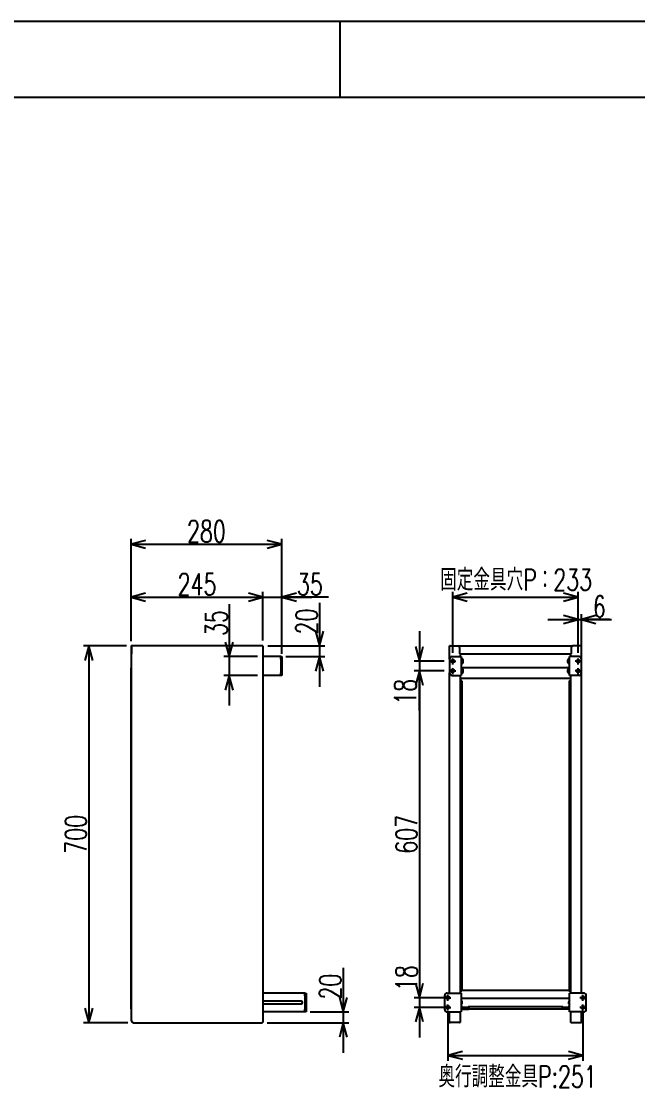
# Model space of a CAD drawing. Extents: x 0 to 4200, y 0 to 2970.
# Drawn here: x 1507 to 2653, y 1003 to 2970 of the extents above; entities that cross this region are included whole.
import ezdxf
from ezdxf.enums import TextEntityAlignment as Align

# ---------------------------------------------------------------- set-up
doc = ezdxf.new("R2010")
doc.units = 0
doc.linetypes.add('CENTER', pattern=[2, 1.25, -0.25, 0.25, -0.25])
doc.layers.get('0').update_dxf_attribs({"linetype": 'CONTINUOUS'})
doc.styles.get("Standard").update_dxf_attribs({"font": 'TXT', "bigfont": 'BIGFONT'})

msp = doc.modelspace()

# ---------------------------------------------------------------- linework, layer by layer
at = {"color": 7, "linetype": 'CONTINUOUS'}
for p, q in [((2100.000002, 2828.282823), (2100.000002, 2969.696965)), ((1711.450016, 1909.810925), (1711.450016, 2008.023289)), ((1991.450016, 1909.810925), (1991.450016, 2008.023289)), ((1738.495939, 2005.270222), (1711.450016, 1998.023289)), ((1711.450016, 1998.023289), (1738.495939, 1990.776356)), ((1711.450016, 1998.023289), (1991.450016, 1998.023289)), ((1991.450016, 1998.023289), (1964.404093, 2005.270222)), ((1964.404093, 1990.776356), (1991.450016, 1998.023289)), ((1711.450016, 1818.393191), (1711.450016, 1909.810925)), ((1956.450016, 1819.493191), (1956.450016, 1909.810925)), ((1956.450016, 1819.493191), (1956.450016, 1909.810925)), ((1991.450016, 1794.493191), (1991.450016, 1909.810925)), ((2308.750381, 1796.495606), (2308.750381, 1909.810925)), ((2541.750381, 1796.495606), (2541.750381, 1909.810925)), ((1738.495939, 1907.057859), (1711.450016, 1899.810925)), ((1711.450016, 1899.810925), (1738.495939, 1892.563992)), ((1711.450016, 1899.810925), (1956.450016, 1899.810925)), ((1900.450016, 1899.810925), (2047.450016, 1899.810925)), ((1956.450016, 1899.810925), (1929.404093, 1907.057859)), ((1956.450016, 1899.810925), (1929.404093, 1907.057859)), ((1929.404093, 1892.563992), (1956.450016, 1899.810925)), ((1929.404093, 1892.563992), (1956.450016, 1899.810925)), ((2018.495939, 1907.057859), (1991.450016, 1899.810925)), ((1991.450016, 1899.810925), (2018.495939, 1892.563992)), ((2078.250016, 1899.810925), (1991.450016, 1899.810925)), ((2061.423056, 1889.388982), (2061.423056, 1809.493191)), ((2335.796304, 1907.057859), (2308.750381, 1899.810925)), ((2308.750381, 1899.810925), (2335.796304, 1892.563992)), ((2308.750381, 1899.810925), (2541.750381, 1899.810925)), ((2541.750381, 1899.810925), (2514.704457, 1907.057859)), ((2514.704457, 1892.563992), (2541.750381, 1899.810925)), ((1893.693944, 1886.67287), (1893.693944, 1789.493191)), ((2541.750381, 1796.495606), (2541.750381, 1868.385675)), ((2547.750381, 1794.493191), (2547.750381, 1868.385675)), ((2061.423056, 1865.493191), (2061.423056, 1733.493191)), ((2485.750381, 1858.385675), (2603.750381, 1858.385675)), ((2541.750381, 1858.385675), (2514.704457, 1865.632608)), ((2514.704457, 1851.138742), (2541.750381, 1858.385675)), ((2574.796304, 1865.632608), (2547.750381, 1858.385675)), ((2547.750381, 1858.385675), (2574.796304, 1851.138742)), ((2599.991954, 1858.385675), (2547.750381, 1858.385675)), ((1893.693944, 1845.493191), (1893.693944, 1698.493191)), ((2054.176123, 1836.539114), (2061.423056, 1809.493191)), ((2061.423056, 1809.493191), (2068.669989, 1836.539114)), ((2246.986015, 1836.993191), (2246.986015, 1706.993191)), ((1703.150016, 1809.493191), (1622.909049, 1809.493191)), ((1632.909049, 1809.493191), (1625.662116, 1782.447267)), ((1640.155982, 1782.447267), (1632.909049, 1809.493191)), ((1632.909049, 1809.493191), (1632.909049, 1109.493191)), ((1712.550016, 1809.293191), (1712.550016, 1809.493191)), ((1713.150016, 1809.493191), (1712.550016, 1809.493191)), ((1955.350016, 1809.493191), (1713.150016, 1809.493191)), ((1886.447011, 1816.539114), (1893.693944, 1789.493191)), ((1893.693944, 1789.493191), (1900.940878, 1816.539114)), ((1956.450016, 1809.493191), (1955.350016, 1809.493191)), ((1956.450016, 1809.493191), (1956.450016, 1110.143191)), ((1965.350016, 1809.493191), (2071.423056, 1809.493191)), ((2302.750381, 1784.493191), (2302.750381, 1809.493191)), ((2303.850381, 1809.493191), (2302.750381, 1809.493191)), ((2303.850381, 1809.493191), (2318.650381, 1809.493191)), ((2318.650381, 1809.493191), (2531.850381, 1809.493191)), ((2546.650381, 1809.493191), (2531.850381, 1809.493191)), ((2546.650381, 1809.493191), (2547.750381, 1809.493191)), ((2547.750381, 1784.493191), (2547.750381, 1809.493191)), ((1711.450016, 1808.393191), (1711.450016, 1795.593191)), ((1711.500016, 1794.493191), (1711.500016, 1113.143191)), ((1712.150016, 1794.493191), (1711.500016, 1794.493191)), ((1712.050016, 1808.393191), (1712.050016, 1795.593191)), ((1712.150016, 1808.493191), (1712.150016, 1794.493191)), ((1946.450016, 1789.493191), (1883.693944, 1789.493191)), ((1988.950016, 1789.493191), (1956.450016, 1789.493191)), ((1989.450016, 1789.493191), (1988.950016, 1789.493191)), ((1989.450016, 1784.493191), (1989.450016, 1789.493191)), ((1989.450016, 1789.493191), (1991.450016, 1789.493191)), ((1991.450016, 1789.493191), (1991.450016, 1784.493191)), ((1998.950016, 1789.493191), (2071.423056, 1789.493191)), ((2061.423056, 1789.493191), (2054.176123, 1762.447267)), ((2068.669989, 1762.447267), (2061.423056, 1789.493191)), ((2239.739082, 1808.039114), (2246.986015, 1780.993191)), ((2246.986015, 1780.993191), (2254.232948, 1808.039114)), ((2307.750381, 1789.493191), (2322.250381, 1789.493191)), ((2321.650381, 1806.493191), (2321.650381, 1794.493191)), ((2321.650381, 1795.593191), (2321.750381, 1795.593191)), ((2322.750381, 1794.493191), (2321.650381, 1794.493191)), ((2321.750381, 1794.493191), (2321.750381, 1795.593191)), ((2322.250381, 1789.493191), (2324.750381, 1789.493191)), ((2322.750381, 1794.493191), (2322.750381, 1789.493191)), ((2322.750381, 1794.493191), (2527.750381, 1794.493191)), ((2324.750381, 1789.493191), (2324.750381, 1754.493191)), ((2525.750381, 1754.493191), (2525.750381, 1789.493191)), ((2528.250381, 1789.493191), (2525.750381, 1789.493191)), ((2527.750381, 1794.493191), (2527.750381, 1789.493191)), ((2527.750381, 1794.493191), (2528.850381, 1794.493191)), ((2542.750381, 1789.493191), (2528.250381, 1789.493191)), ((2528.750381, 1795.593191), (2528.850381, 1795.593191)), ((2528.750381, 1795.593191), (2528.750381, 1794.493191)), ((2528.850381, 1806.493191), (2528.850381, 1794.493191)), ((1989.450016, 1784.493191), (1989.450016, 1759.493191)), ((1991.450016, 1784.493191), (1991.450016, 1759.493191)), ((2292.750381, 1780.993191), (2236.986015, 1780.993191)), ((2302.750381, 1784.493191), (2302.750381, 1759.493191)), ((2326.050381, 1785.593191), (2324.750381, 1785.593191)), ((2326.050381, 1781.643191), (2324.750381, 1780.993191)), ((2324.750381, 1780.343191), (2326.050381, 1780.993191)), ((2324.750381, 1776.393191), (2326.050381, 1776.393191)), ((2325.079796, 1781.157898), (2325.079796, 1780.507898)), ((2326.338825, 1785.693191), (2326.050381, 1785.693191)), ((2326.050381, 1785.693191), (2326.050381, 1776.293191)), ((2326.050381, 1776.293191), (2326.338825, 1776.293191)), ((2326.338825, 1785.693191), (2326.338825, 1776.293191)), ((2328.152844, 1783.136758), (2328.196771, 1783.016051)), ((2328.152844, 1781.304691), (2328.196771, 1781.304691)), ((2328.152844, 1780.681691), (2328.152844, 1781.304691)), ((2328.152844, 1780.681691), (2328.196771, 1780.681691)), ((2328.152844, 1778.849623), (2328.196771, 1778.97033)), ((2522.347917, 1783.136758), (2522.30399, 1783.016051)), ((2522.347917, 1781.304691), (2522.30399, 1781.304691)), ((2522.30399, 1780.681691), (2522.347917, 1780.681691)), ((2522.347917, 1778.849623), (2522.30399, 1778.97033)), ((2522.347917, 1781.304691), (2522.347917, 1780.681691)), ((2524.450381, 1785.693191), (2524.161936, 1785.693191)), ((2524.161936, 1776.293191), (2524.161936, 1785.693191)), ((2524.161936, 1776.293191), (2524.450381, 1776.293191)), ((2524.450381, 1776.293191), (2524.450381, 1785.693191)), ((2525.750381, 1785.593191), (2524.450381, 1785.593191)), ((2525.750381, 1781.643191), (2524.450381, 1780.993191)), ((2524.450381, 1780.343191), (2525.750381, 1780.993191)), ((2524.450381, 1776.393191), (2525.750381, 1776.393191)), ((2525.420966, 1780.828483), (2525.420966, 1781.478483)), ((2547.750381, 1759.493191), (2547.750381, 1784.493191)), ((1711.450016, 1768.393191), (1711.500016, 1768.393191)), ((1711.450016, 1135.593191), (1711.450016, 1768.393191)), ((1946.450016, 1754.493191), (1883.693944, 1754.493191)), ((1893.693944, 1754.493191), (1886.447011, 1727.447267)), ((1900.940878, 1727.447267), (1893.693944, 1754.493191)), ((1988.950016, 1754.493191), (1956.450016, 1754.493191)), ((1989.450016, 1754.493191), (1988.950016, 1754.493191)), ((1989.450016, 1754.493191), (1989.450016, 1759.493191)), ((1991.450016, 1754.493191), (1989.450016, 1754.493191)), ((1991.450016, 1759.493191), (1991.450016, 1754.493191)), ((2292.750381, 1762.993191), (2236.986015, 1762.993191)), ((2246.986015, 1762.993191), (2239.739082, 1735.947267)), ((2246.986015, 1762.993191), (2239.739082, 1735.947267)), ((2254.232948, 1735.947267), (2246.986015, 1762.993191)), ((2246.986015, 1689.23257), (2246.986015, 1762.993191)), ((2254.232948, 1735.947267), (2246.986015, 1762.993191)), ((2246.986015, 1762.993191), (2246.986015, 1155.993191)), ((2302.750381, 1164.493191), (2302.750381, 1759.493191)), ((2307.750381, 1754.493191), (2322.250381, 1754.493191)), ((2322.250381, 1754.493191), (2324.750381, 1754.493191)), ((2322.750381, 1754.493191), (2322.750381, 1164.493191)), ((2324.750381, 1769.493191), (2525.750381, 1769.493191)), ((2326.050381, 1767.593191), (2324.750381, 1767.593191)), ((2326.050381, 1763.643191), (2324.750381, 1762.993191)), ((2324.750381, 1762.343191), (2326.050381, 1762.993191)), ((2324.750381, 1758.393191), (2326.050381, 1758.393191)), ((2325.079796, 1763.157898), (2325.079796, 1762.507898)), ((2326.338825, 1767.693191), (2326.050381, 1767.693191)), ((2326.050381, 1767.693191), (2326.050381, 1758.293191)), ((2326.050381, 1758.293191), (2326.338825, 1758.293191)), ((2326.338825, 1767.693191), (2326.338825, 1758.293191)), ((2328.152844, 1765.136758), (2328.196771, 1765.016051)), ((2328.152844, 1763.304691), (2328.196771, 1763.304691)), ((2328.152844, 1762.681691), (2328.152844, 1763.304691)), ((2328.152844, 1762.681691), (2328.196771, 1762.681691)), ((2328.152844, 1760.849623), (2328.196771, 1760.97033)), ((2522.347917, 1765.136758), (2522.30399, 1765.016051)), ((2522.347917, 1763.304691), (2522.30399, 1763.304691)), ((2522.30399, 1762.681691), (2522.347917, 1762.681691)), ((2522.347917, 1760.849623), (2522.30399, 1760.97033)), ((2522.347917, 1763.304691), (2522.347917, 1762.681691)), ((2524.450381, 1767.693191), (2524.161936, 1767.693191)), ((2524.161936, 1758.293191), (2524.161936, 1767.693191)), ((2524.161936, 1758.293191), (2524.450381, 1758.293191)), ((2524.450381, 1758.293191), (2524.450381, 1767.693191)), ((2525.750381, 1767.593191), (2524.450381, 1767.593191)), ((2525.750381, 1763.643191), (2524.450381, 1762.993191)), ((2524.450381, 1762.343191), (2525.750381, 1762.993191)), ((2524.450381, 1758.393191), (2525.750381, 1758.393191)), ((2525.420966, 1762.828483), (2525.420966, 1763.478483)), ((2528.250381, 1754.493191), (2525.750381, 1754.493191)), ((2527.750381, 1754.493191), (2527.750381, 1164.493191)), ((2542.750381, 1754.493191), (2528.250381, 1754.493191)), ((2547.750381, 1164.493191), (2547.750381, 1759.493191)), ((2322.750381, 1749.493191), (2527.750381, 1749.493191)), ((2324.350381, 1744.493191), (2322.750381, 1744.493191)), ((2325.450381, 1744.493191), (2324.350381, 1744.493191)), ((2325.450381, 1744.493191), (2325.450381, 1168.193191)), ((2525.050381, 1744.493191), (2526.150381, 1744.493191)), ((2525.050381, 1744.493191), (2525.050381, 1168.193191)), ((2526.150381, 1744.493191), (2527.750381, 1744.493191)), ((2246.986015, 1227.324433), (2246.986015, 1155.993191)), ((2105.60999, 1211.268687), (2105.60999, 1129.493191)), ((2246.986015, 1211.993191), (2246.986015, 1081.993191)), ((2105.60999, 1185.493191), (2105.60999, 1053.543191)), ((2239.739082, 1183.039114), (2246.986015, 1155.993191)), ((2239.739082, 1183.039114), (2246.986015, 1155.993191)), ((2246.986015, 1155.993191), (2254.232948, 1183.039114)), ((2246.986015, 1155.993191), (2254.232948, 1183.039114)), ((2033.950016, 1164.493191), (1956.450016, 1164.493191)), ((2034.450016, 1164.493191), (2033.950016, 1164.493191)), ((2034.450016, 1159.493191), (2034.450016, 1164.493191)), ((2034.450016, 1164.493191), (2036.450016, 1164.493191)), ((2036.450016, 1164.493191), (2036.450016, 1159.493191)), ((2298.750381, 1164.493191), (2322.250381, 1164.493191)), ((2322.250381, 1164.493191), (2324.750381, 1164.493191)), ((2322.750381, 1168.193191), (2325.750381, 1168.193191)), ((2324.750381, 1164.493191), (2324.750381, 1129.493191)), ((2325.750381, 1168.193191), (2325.750381, 1169.293191)), ((2524.750381, 1169.293191), (2325.750381, 1169.293191)), ((2524.750381, 1169.293191), (2524.750381, 1168.193191)), ((2527.750381, 1168.193191), (2524.750381, 1168.193191)), ((2525.750381, 1129.493191), (2525.750381, 1164.493191)), ((2528.250381, 1164.493191), (2525.750381, 1164.493191)), ((2551.750381, 1164.493191), (2528.250381, 1164.493191)), ((2027.450016, 1149.493191), (1956.450016, 1149.493191)), ((1956.450016, 1144.493191), (2027.450016, 1144.493191)), ((2034.450016, 1159.493191), (2034.450016, 1134.493191)), ((2036.450016, 1159.493191), (2036.450016, 1134.493191)), ((2098.363056, 1156.539114), (2105.60999, 1129.493191)), ((2105.60999, 1129.493191), (2112.856923, 1156.539114)), ((2292.750381, 1155.993191), (2236.986015, 1155.993191)), ((2293.750381, 1159.493191), (2293.750381, 1134.493191)), ((2525.750381, 1154.293191), (2324.750381, 1154.293191)), ((2324.750381, 1154.193191), (2325.450381, 1154.193191)), ((2325.450381, 1154.293191), (2325.450381, 1154.193191)), ((2326.152844, 1149.136758), (2326.196771, 1149.016051)), ((2326.152844, 1147.304691), (2326.196771, 1147.304691)), ((2326.152844, 1146.681691), (2326.152844, 1147.304691)), ((2326.152844, 1146.681691), (2326.196771, 1146.681691)), ((2326.152844, 1144.849623), (2326.196771, 1144.97033)), ((2524.347917, 1149.136758), (2524.30399, 1149.016051)), ((2524.347917, 1147.304691), (2524.30399, 1147.304691)), ((2524.30399, 1146.681691), (2524.347917, 1146.681691)), ((2524.347917, 1144.849623), (2524.30399, 1144.97033)), ((2524.347917, 1147.304691), (2524.347917, 1146.681691)), ((2525.050381, 1154.293191), (2525.050381, 1154.193191)), ((2525.750381, 1154.193191), (2525.050381, 1154.193191)), ((2556.750381, 1134.493191), (2556.750381, 1159.493191)), ((1625.662116, 1136.539114), (1632.909049, 1109.493191)), ((1632.909049, 1109.493191), (1640.155982, 1136.539114)), ((1711.500016, 1135.593191), (1711.450016, 1135.593191)), ((2033.950016, 1129.493191), (1956.450016, 1129.493191)), ((2034.450016, 1129.493191), (2033.950016, 1129.493191)), ((2034.450016, 1129.493191), (2034.450016, 1134.493191)), ((2036.450016, 1129.493191), (2034.450016, 1129.493191)), ((2036.450016, 1134.493191), (2036.450016, 1129.493191)), ((2043.950016, 1129.493191), (2115.60999, 1129.493191)), ((2292.750381, 1137.993191), (2236.986015, 1137.993191)), ((2246.986015, 1137.993191), (2239.739082, 1110.947267)), ((2254.232948, 1110.947267), (2246.986015, 1137.993191)), ((2298.750381, 1129.493191), (2322.250381, 1129.493191)), ((2299.750381, 1127.993191), (2299.750381, 1038.839489)), ((2302.750381, 1110.193191), (2302.750381, 1129.493191)), ((2322.250381, 1129.493191), (2324.750381, 1129.493191)), ((2322.750381, 1129.493191), (2322.750381, 1110.193191)), ((2327.250381, 1139.293191), (2324.750381, 1139.293191)), ((2326.550381, 1134.493191), (2324.750381, 1134.493191)), ((2327.250381, 1138.693191), (2326.550381, 1138.693191)), ((2326.550381, 1135.593191), (2326.550381, 1138.693191)), ((2326.550381, 1135.593191), (2326.550381, 1134.493191)), ((2338.550381, 1135.093191), (2326.550381, 1135.093191)), ((2326.550381, 1134.493191), (2338.550381, 1134.493191)), ((2327.250381, 1138.193191), (2327.250381, 1139.293191)), ((2327.250381, 1138.193191), (2337.250381, 1138.193191)), ((2513.250381, 1139.293191), (2337.250381, 1139.293191)), ((2337.250381, 1139.293191), (2337.250381, 1138.193191)), ((2338.550381, 1138.693191), (2337.250381, 1138.693191)), ((2338.550381, 1138.693191), (2338.550381, 1135.593191)), ((2338.550381, 1134.493191), (2338.550381, 1135.593191)), ((2511.950381, 1134.493191), (2338.550381, 1134.493191)), ((2513.250381, 1138.693191), (2511.950381, 1138.693191)), ((2511.950381, 1138.693191), (2511.950381, 1135.593191)), ((2511.950381, 1134.493191), (2511.950381, 1135.593191)), ((2511.950381, 1135.093191), (2523.950381, 1135.093191)), ((2523.950381, 1134.493191), (2511.950381, 1134.493191)), ((2513.250381, 1138.193191), (2513.250381, 1139.293191)), ((2513.250381, 1138.193191), (2523.250381, 1138.193191)), ((2525.750381, 1139.293191), (2523.250381, 1139.293191)), ((2523.250381, 1139.293191), (2523.250381, 1138.193191)), ((2523.950381, 1138.693191), (2523.250381, 1138.693191)), ((2523.950381, 1135.593191), (2523.950381, 1138.693191)), ((2523.950381, 1135.593191), (2523.950381, 1134.493191)), ((2525.750381, 1134.493191), (2523.950381, 1134.493191)), ((2528.250381, 1129.493191), (2525.750381, 1129.493191)), ((2527.750381, 1129.493191), (2527.750381, 1110.193191)), ((2551.750381, 1129.493191), (2528.250381, 1129.493191)), ((2547.750381, 1110.193191), (2547.750381, 1129.493191)), ((2550.750381, 1127.931509), (2550.750381, 1038.839489)), ((1705.150016, 1109.493191), (1622.909049, 1109.493191)), ((1711.500016, 1113.143191), (1712.150016, 1113.143191)), ((1715.150016, 1109.493191), (1715.150016, 1110.143191)), ((1715.150016, 1109.493191), (1954.350016, 1109.493191)), ((1954.350016, 1110.143191), (1955.350016, 1110.143191)), ((1954.350016, 1110.143191), (1954.350016, 1109.493191)), ((1955.350016, 1110.143191), (1956.450016, 1110.143191)), ((1964.350016, 1109.543191), (2115.60999, 1109.543191)), ((2105.60999, 1109.543191), (2098.363056, 1082.497267)), ((2112.856923, 1082.497267), (2105.60999, 1109.543191)), ((2302.750381, 1110.193191), (2303.850381, 1110.193191)), ((2321.650381, 1110.193191), (2303.850381, 1110.193191)), ((2321.650381, 1110.193191), (2322.750381, 1110.193191)), ((2528.850381, 1110.193191), (2527.750381, 1110.193191)), ((2528.850381, 1110.193191), (2546.650381, 1110.193191)), ((2547.750381, 1110.193191), (2546.650381, 1110.193191)), ((2326.796304, 1056.086423), (2299.750381, 1048.839489)), ((2299.750381, 1048.839489), (2326.796304, 1041.592556)), ((2299.750381, 1048.839489), (2550.750381, 1048.839489)), ((2550.750381, 1048.839489), (2523.704457, 1056.086423)), ((2523.704457, 1041.592556), (2550.750381, 1048.839489))]:
    msp.add_line(p, q, dxfattribs=at)
at = {"color": 7, "linetype": 'CENTER'}
for p, q in [((2302.750381, 1780.993191), (2314.388349, 1780.993191)), ((2308.750381, 1774.931057), (2308.750381, 1786.495606)), ((2547.750381, 1780.993191), (2536.112412, 1780.993191)), ((2541.750381, 1774.931057), (2541.750381, 1786.495606)), ((2302.750381, 1762.993191), (2314.388349, 1762.993191)), ((2308.750381, 1756.931057), (2308.750381, 1768.495606)), ((2547.750381, 1762.993191), (2536.112412, 1762.993191)), ((2541.750381, 1756.931057), (2541.750381, 1768.495606)), ((2299.750381, 1149.931057), (2299.750381, 1161.495606)), ((2550.750381, 1149.931057), (2550.750381, 1161.495606)), ((2293.750381, 1155.993191), (2305.388349, 1155.993191)), ((2299.750381, 1131.931057), (2299.750381, 1143.495606)), ((2556.750381, 1155.993191), (2545.112412, 1155.993191)), ((2550.750381, 1131.931057), (2550.750381, 1143.495606)), ((2293.750381, 1137.993191), (2305.388349, 1137.993191)), ((2556.750381, 1137.993191), (2545.112412, 1137.993191))]:
    msp.add_line(p, q, dxfattribs=at)
at = {"color": 7, "linetype": 'CONTINUOUS'}
for points in [[(0, 2969.69697), (4200, 2969.69697), (4200, 0), (0, 0), (0, 2969.69697)], [(141.414141, 2828.282828), (4058.585859, 2828.282828), (4058.585859, 424.242424), (141.414141, 424.242424), (141.414141, 2828.282828)], [(141.414143, 2828.282823), (4058.585861, 2828.282823), (4058.585861, 141.414137), (141.414143, 141.414137), (141.414143, 2828.282823)]]:
    msp.add_lwpolyline(points, close=True, dxfattribs=at)
for points in [[(2328.196771, 1781.304691), (2328.335978, 1781.368789), (2328.430516, 1781.615049), (2328.432788, 1781.999553), (2328.363239, 1782.434775), (2328.222808, 1782.940229), (2328.196771, 1783.016051)], [(2328.196771, 1778.97033), (2328.210464, 1779.009732), (2328.250208, 1779.130365), (2328.37668, 1779.614879), (2328.43861, 1780.058132), (2328.425248, 1780.407029), (2328.344496, 1780.607898), (2328.196771, 1780.681691)], [(2522.30399, 1783.016051), (2522.295717, 1782.992366), (2522.263778, 1782.897276), (2522.155713, 1782.514345), (2522.069626, 1782.019645), (2522.067601, 1781.630352), (2522.136405, 1781.406542), (2522.275805, 1781.306738), (2522.30399, 1781.304691)], [(2522.30399, 1780.681691), (2522.263778, 1780.67745), (2522.155713, 1780.607211), (2522.069626, 1780.371123), (2522.067601, 1779.988017), (2522.136405, 1779.556516), (2522.275805, 1779.052581), (2522.30399, 1778.97033)], [(1711.450016, 1768.393191), (1711.471152, 1768.60779), (1711.500016, 1768.721062)], [(2328.196771, 1763.304691), (2328.335978, 1763.368789), (2328.430516, 1763.615049), (2328.432788, 1763.999553), (2328.363239, 1764.434775), (2328.222808, 1764.940229), (2328.196771, 1765.016051)], [(2328.196771, 1760.97033), (2328.210464, 1761.009732), (2328.250208, 1761.130365), (2328.37668, 1761.614879), (2328.43861, 1762.058132), (2328.425248, 1762.407029), (2328.344496, 1762.607898), (2328.196771, 1762.681691)], [(2522.30399, 1765.016051), (2522.295717, 1764.992366), (2522.263778, 1764.897276), (2522.155713, 1764.514345), (2522.069626, 1764.019645), (2522.067601, 1763.630352), (2522.136405, 1763.406542), (2522.275805, 1763.306738), (2522.30399, 1763.304691)], [(2522.30399, 1762.681691), (2522.263778, 1762.67745), (2522.155713, 1762.607211), (2522.069626, 1762.371123), (2522.067601, 1761.988017), (2522.136405, 1761.556516), (2522.275805, 1761.052581), (2522.30399, 1760.97033)], [(2326.196771, 1147.304691), (2326.335978, 1147.368789), (2326.430516, 1147.615049), (2326.432788, 1147.999553), (2326.363239, 1148.434775), (2326.222808, 1148.940229), (2326.196771, 1149.016051)], [(2326.196771, 1144.97033), (2326.210464, 1145.009732), (2326.250208, 1145.130365), (2326.37668, 1145.614879), (2326.43861, 1146.058132), (2326.425248, 1146.407029), (2326.344496, 1146.607898), (2326.196771, 1146.681691)], [(2524.30399, 1149.016051), (2524.295717, 1148.992366), (2524.263778, 1148.897276), (2524.155713, 1148.514345), (2524.069626, 1148.019645), (2524.067601, 1147.630352), (2524.136405, 1147.406542), (2524.275805, 1147.306738), (2524.30399, 1147.304691)], [(2524.30399, 1146.681691), (2524.263778, 1146.67745), (2524.155713, 1146.607211), (2524.069626, 1146.371123), (2524.067601, 1145.988017), (2524.136405, 1145.556516), (2524.275805, 1145.052581), (2524.30399, 1144.97033)], [(1711.450016, 1135.593191), (1711.471152, 1135.378591), (1711.500016, 1135.265319)]]:
    msp.add_lwpolyline(points, dxfattribs=at)
for centre in [(2308.750381, 1780.993191), (2541.750381, 1780.993191), (2308.750381, 1762.993191), (2541.750381, 1762.993191), (2299.750381, 1155.993191), (2299.750381, 1137.993191), (2550.750381, 1155.993191), (2550.750381, 1137.993191)]:
    msp.add_circle(centre, 3, dxfattribs=at)
for centre, radius, start, end in [((1712.550016, 1808.393191), 1.1, 90, 180), ((1713.150016, 1808.493191), 1, 90, 180), ((2318.650381, 1806.493191), 3, 0, 90), ((2531.850381, 1806.493191), 3, 90, 180), ((1712.550016, 1795.593191), 1.1, 180, 248.676314), ((1712.550016, 1808.393191), 0.5, 138.123679, 180), ((1712.550016, 1795.593191), 0.5, 180, 216.869898), ((2307.750381, 1784.493191), 5, 90, 180), ((2542.750381, 1784.493191), 5, 0, 90), ((2322.450381, 1780.993191), 6.1, 20.620981, 50.398073), ((2322.450381, 1780.993191), 6.1, 309.601927, 339.406344), ((2528.050381, 1780.993191), 6.1, 129.601927, 159.406344), ((2528.050381, 1780.993191), 6.1, 200.620981, 230.398073), ((2307.750381, 1759.493191), 5, 180, 270), ((2322.450381, 1762.993191), 6.1, 20.620981, 50.398073), ((2322.450381, 1762.993191), 6.1, 309.601927, 339.406344), ((2528.050381, 1762.993191), 6.1, 129.601927, 159.406344), ((2528.050381, 1762.993191), 6.1, 200.620981, 230.398073), ((2542.750381, 1759.493191), 5, 270, 0), ((2298.750381, 1159.493191), 5, 90, 180), ((2551.750381, 1159.493191), 5, 0, 90), ((2027.450016, 1146.993191), 2.5, 270, 90), ((2320.450381, 1146.993191), 6.1, 20.620981, 45.177078), ((2320.450381, 1146.993191), 6.1, 314.822922, 339.406344), ((2530.050381, 1146.993191), 6.1, 134.822922, 159.406344), ((2530.050381, 1146.993191), 6.1, 200.620981, 225.177078), ((2298.750381, 1134.493191), 5, 180, 270), ((2551.750381, 1134.493191), 5, 270, 0), ((1715.150016, 1113.143191), 3, 180, 270), ((2303.400381, 1110.193191), 0.65, 180, 360), ((2303.400381, 1110.193191), 0.05, 180, 360), ((2547.100381, 1110.193191), 0.65, 180, 360), ((2547.100381, 1110.193191), 0.05, 180, 360)]:
    msp.add_arc(centre, radius, start, end, dxfattribs=at)

# ---------------------------------------------------------------- texts
at = {"color": 7, "width": 0.7}
for s, p in [('280', (1851.450016, 2002.023289)), ('固定金具穴P：233', (2426.631222, 1912.095975)), ('245', (1833.950016, 1903.810925)), ('奥行調整金具P:251', (2429.392906, 989.320772))]:
    msp.add_text(s, height=40, dxfattribs=at).set_placement(p, align=Align.CENTER)
for s, p in [('35', (2019.450016, 1903.810925)), ('6', (2569.191954, 1862.385675))]:
    msp.add_text(s, height=40, dxfattribs=at).set_placement(p)
for s, p in [('35', (1889.693944, 1827.87287)), ('20', (2057.423056, 1830.588982)), ('18', (2242.986015, 1168.524433)), ('20', (2101.60999, 1152.468687))]:
    msp.add_text(s, height=40, rotation=90, dxfattribs=at).set_placement(p)
msp.add_text('18', height=40, rotation=90, dxfattribs=at).set_placement((2240.914753, 1748.03257), align=Align.RIGHT)
for s, p in [('700', (1628.909049, 1459.493191)), ('607', (2242.986015, 1459.493191))]:
    msp.add_text(s, height=40, rotation=90, dxfattribs=at).set_placement(p, align=Align.CENTER)

doc.saveas('drawing.dxf')
